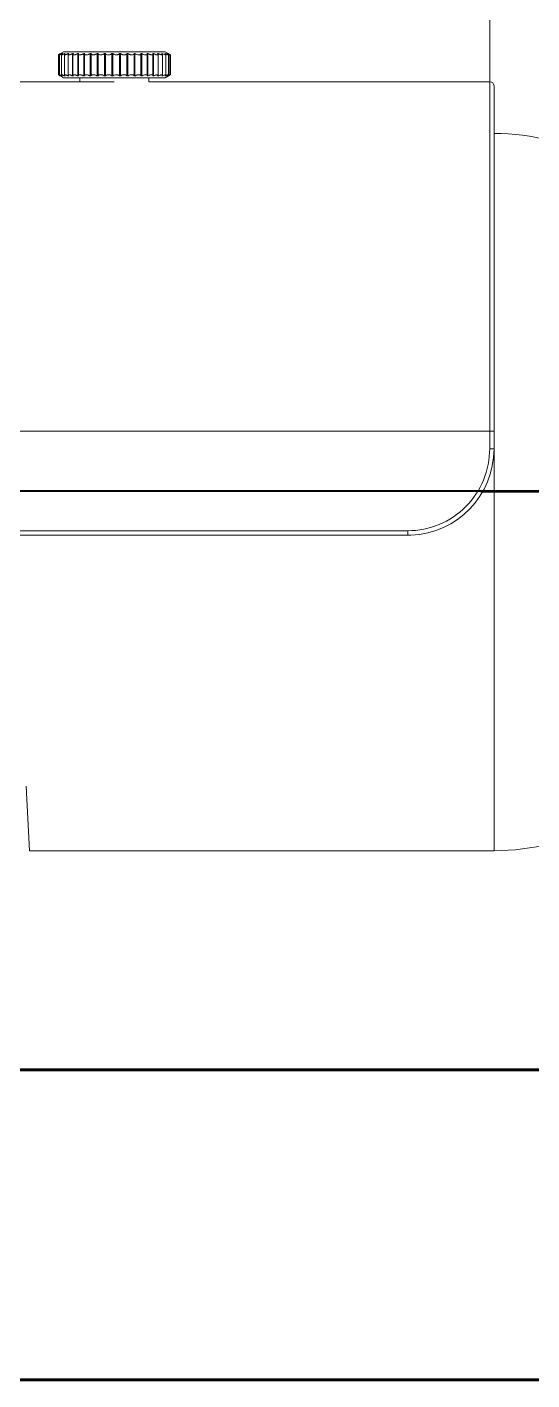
# Model space of a CAD drawing. Header units: metres. Extents: x 29 to 562, y -33 to 369.
# Drawn here: x 303.465 to 303.709, y 176.469 to 177.123 of the extents above; entities that cross this region are included whole.
import ezdxf

# ---------------------------------------------------------------- set-up
doc = ezdxf.new("R2010")
doc.units = ezdxf.units.M
doc.header["$LTSCALE"] = 2
for name, color, linetype, lineweight in [('001_Dark_1 10', 7, 'Continuous', 0), ('A-WALL', 7, 'Continuous', 60), ('S-STRS', 4, 'Continuous', 40), ('S-WALL', 7, 'Continuous', 60), ('Tuberia', 1, 'Continuous', 9)]:
    doc.layers.add(name, color=color, linetype=linetype, lineweight=lineweight)

# ---------------------------------------------------------------- blocks, each defined once
blk = doc.blocks.new('Camaras')
at = {"layer": '001_Dark_1 10'}
for p, q in [((0.04522853830252416, 0.01349873692842607), (0.04522853830252416, 0.01414099644242128)), ((0.04522858290312115, 0.01414102219260371), (0.04524152666255077, 0.01414807766738591)), ((0.04539556287897994, 0.01423742812661999), (0.04524119158128315, 0.01414830181627735)), ((0.04524506393141792, 0.01349814962017604), (0.04524506393141792, 0.01414158375067132)), ((0.04529431916563453, 0.01349639716366369), (0.04529431916563453, 0.01414333620712682)), ((0.045301269291258, 0.01417969252455009), (0.045301269291258, 0.01418117631081373)), ((0.04533270575365123, 0.01417598715894997), (0.04533270575365123, 0.01418117631081373)), ((0.0453397590882787, 0.01418117631081373), (0.04533270575365123, 0.01418117631081373)), ((0.04537534530794574, 0.01349350789931236), (0.04537534530794574, 0.01414622547153499)), ((0.04868037864133612, 0.01423742812661999), (0.04539556378733778, 0.01423742812661999)), ((0.04539733326851092, 0.01417060083454658), (0.04539733326851092, 0.01418117631081373)), ((0.0454089361876413, 0.01418117631081373), (0.04539733326851092, 0.01418117631081373)), ((0.04548656527674666, 0.01348952884282539), (0.04548656527674666, 0.01415020452796512)), ((0.04549389393480396, 0.01416160330560956), (0.04549389393480396, 0.01418117631081373)), ((0.04550982060072783, 0.01418117631081373), (0.04549389393480396, 0.01418117631081373)), ((0.04562050830901399, 0.01345855706003363), (0.04562050830901399, 0.01418117631081373)), ((0.0456404487273403, 0.01418117631081373), (0.04562050830901399, 0.01418117631081373)), ((0.0456404487273403, 0.01418117631081373), (0.04562581430184309, 0.01415521199513137)), ((0.04562581430184309, 0.0134845253453193), (0.04562581430184309, 0.01415520802547121)), ((0.04577471198626881, 0.01345855706003363), (0.04577471198626881, 0.01418117631081373)), ((0.04579827803939907, 0.01418117631081373), (0.04577471198626881, 0.01418117631081373)), ((0.04579827803939907, 0.01418117631081373), (0.04579038205935149, 0.01416115912948612)), ((0.04579038205935149, 0.01347858059105533), (0.04579038205935149, 0.01416115277973518)), ((0.04595350356754579, 0.01345855706003363), (0.04595350356754579, 0.01418117631081373)), ((0.0459802365690507, 0.01418117631081373), (0.04595350356754579, 0.01418117631081373)), ((0.0459802365690507, 0.01418117631081373), (0.0459770654250633, 0.01416793077393663)), ((0.04597706542500646, 0.01347179490821304), (0.04597706542500646, 0.01416793846263431)), ((0.04615340307793758, 0.01345855706003363), (0.04615340307793758, 0.01418117631081373)), ((0.04618278270044129, 0.01418117631081373), (0.04615340307793758, 0.01418117631081373)), ((0.04618278270044129, 0.01418117631081373), (0.04618223081990891, 0.01417543013511136)), ((0.04618223081951101, 0.01346428485899764), (0.04618223081951101, 0.01417544851184971)), ((0.04637051970092898, 0.01345855706003363), (0.04637051970092898, 0.01418117631081373)), ((0.04640197410344626, 0.01418117631081373), (0.04637051970092898, 0.01418117631081373)), ((0.04640197410344626, 0.01345855706003363), (0.04640197410344626, 0.01418117631081373)), ((0.04660062750843963, 0.01345855706003363), (0.04660062750843963, 0.01418117631081373)), ((0.04663354446677204, 0.01418117631081373), (0.04660062750843963, 0.01418117631081373)), ((0.04663354446677204, 0.01345855706003363), (0.04663354446677204, 0.01418117631081373)), ((0.04683924771370584, 0.01345855706003363), (0.04683924771370584, 0.01418117631081373)), ((0.04687298653675498, 0.01418117631081373), (0.04683924771370584, 0.01418117631081373)), ((0.04687298653675498, 0.01345855706003363), (0.04687298653675498, 0.01418117631081373)), ((0.04708173584583619, 0.01345855706003363), (0.04708173584583619, 0.01418117631081373)), ((0.04711563984574241, 0.01418117631081373), (0.04708173584583619, 0.01418117631081373)), ((0.04711563984574241, 0.01345855706003363), (0.04711563984574241, 0.01418117631081373)), ((0.0473233721492079, 0.01345855706003363), (0.0473233721492079, 0.01418117631081373)), ((0.04735678142321831, 0.01418117631081373), (0.0473233721492079, 0.01418117631081373)), ((0.04735678142321831, 0.01345855706003363), (0.04735678142321831, 0.01418117631081373)), ((0.04755945344805923, 0.01345855706003363), (0.04755945344805923, 0.01418117631081373)), ((0.04759171772263926, 0.01418117631081373), (0.04755945344805923, 0.01418117631081373)), ((0.04759171772263926, 0.01345855706003363), (0.04759171772263926, 0.01418117631081373)), ((0.04778543409247504, 0.01417942316945187), (0.04778538468838178, 0.01418117631081373)), ((0.0478158759760845, 0.01418117631081373), (0.04778538468838178, 0.01418117631081373)), ((0.04778543409264557, 0.01346029877996102), (0.04778543409264557, 0.01417943459088633)), ((0.0478158759760845, 0.01345855706003363), (0.0478158759760845, 0.01418117631081373)), ((0.04799836252868772, 0.01417159197487194), (0.04799676837558309, 0.01418117631081373)), ((0.04802489319826009, 0.01418117631081373), (0.04799676837558309, 0.01418117631081373)), ((0.04799836252902878, 0.01346812254010388), (0.04799836252902878, 0.01417161083074348)), ((0.04802489319826009, 0.01345855706003363), (0.04802489319826009, 0.01418117631081373)), ((0.04821470110658765, 0.01418117631081373), (0.04818949016669194, 0.01418117631081373)), ((0.04819476533651823, 0.0141644524896094), (0.04818949016669194, 0.01418117631081373)), ((0.04819476533651823, 0.0134752859487719), (0.04819476533651823, 0.01416444742207545)), ((0.04821470110658765, 0.01345855706003363), (0.04821470110658765, 0.01418117631081373)), ((0.04838160530607638, 0.01418117631081373), (0.04835979895119635, 0.01418117631081373)), ((0.04837081975779256, 0.01415807015891346), (0.04835979895119635, 0.01418117631081373)), ((0.04837081975779256, 0.01348166474710411), (0.04837081975779256, 0.01415806862374325)), ((0.04838160530607638, 0.01345855706003363), (0.04838160530607638, 0.01418117631081373)), ((0.04852235719636155, 0.01418117631081373), (0.04850437986237921, 0.01418117631081373)), ((0.04852235719636155, 0.01415550679840294), (0.04852235719636155, 0.01418117631081373)), ((0.04852309909392716, 0.01348715036104409), (0.04852309909392716, 0.01415258300974642)), ((0.04863421720199312, 0.01418117631081373), (0.0486204187972703, 0.01418117631081373)), ((0.04863421720199312, 0.01416716918984662), (0.04863421720199312, 0.01418117631081373)), ((0.04864863940071018, 0.01349165093537863), (0.04864863940071018, 0.01414808243546872)), ((0.04868037954963711, 0.01423742812661999), (0.04877781055262176, 0.01418117631081373)), ((0.04871500809508689, 0.01418117631081373), (0.04870565718988473, 0.01418117631081373)), ((0.04871500809508689, 0.01417369969433935), (0.04871500809508689, 0.01418117631081373)), ((0.04874499717902836, 0.01349509212846556), (0.04874499717902836, 0.01414464124238179)), ((0.0487631573729459, 0.01418117631081373), (0.04875843597199037, 0.01418117631081373)), ((0.0487631573729459, 0.01417801168670962), (0.0487631573729459, 0.01418117631081373)), ((0.04881029693416394, 0.01349741770488322), (0.04881029693416394, 0.01414231566596413)), ((0.04884326768080882, 0.01349858995328646), (0.04884326768080882, 0.0141411434175609)), ((0.03478950227292898, 0.01313639187097237), (0.03478950227497535, 0.001432317377947356)), ((0.03492868941998495, 0.01327557939131907), (0.03492872787660417, 0.001442225010094944)), ((0.04592447403786082, 0.01327557939131907), (0.03492868941998495, 0.01327557939131907)), ((0.04522853830252416, 0.01349871414291215), (0.04523026698564081, 0.01349780873542272)), ((0.04522854216708083, 0.0134987274128946), (0.04525343861894271, 0.01348516270817868)), ((0.04539556287897994, 0.01340230524422736), (0.04524119514348968, 0.01349142949786142)), ((0.045301269291258, 0.01345855706003363), (0.045301269291258, 0.01346004093201714)), ((0.045301269291258, 0.01345855706003363), (0.04530363575634055, 0.01345855706003363)), ((0.04533270575365123, 0.01345855706003363), (0.04533270575365123, 0.01346374553642704)), ((0.04533270575365123, 0.01345855706003363), (0.0453397590882787, 0.01345855706003363)), ((0.04539556378733778, 0.01340230524422736), (0.04868037864133612, 0.01340230524422736)), ((0.04539733326851092, 0.01345855706003363), (0.04539733326851092, 0.01346912827128222)), ((0.04539733326851092, 0.01345855706003363), (0.0454089361876413, 0.01345855706003363)), ((0.04549389393480396, 0.01345855706003363), (0.04549389393480396, 0.01347811324828285)), ((0.04549389393480396, 0.01345855706003363), (0.04550982060072783, 0.01345855706003363)), ((0.04562050830901399, 0.01345855706003363), (0.0456404487273403, 0.01345855706003363)), ((0.0456404487273403, 0.01345855706003363), (0.04562581430184309, 0.01348453115380721)), ((0.04577471198626881, 0.01345855706003363), (0.04579827803939907, 0.01345855706003363)), ((0.04579827803939907, 0.01345855706003363), (0.04579038205935149, 0.01347858052574225)), ((0.04592447403786082, 0.01340230524422736), (0.04592447403786082, 0.01327557939131907)), ((0.04595350356754579, 0.01345855706003363), (0.0459802365690507, 0.01345855706003363)), ((0.0459802365690507, 0.01345855706003363), (0.04597706542500646, 0.01347179659333619)), ((0.04615340307793758, 0.01345855706003363), (0.04618278270044129, 0.01345855706003363)), ((0.04618278270044129, 0.01345855706003363), (0.04618223081962469, 0.01346429507552216)), ((0.04637051970092898, 0.01345855706003363), (0.04640197410344626, 0.01345855706003363)), ((0.04660062750843963, 0.01345855706003363), (0.04663354446677204, 0.01345855706003363)), ((0.04683924771370584, 0.01345855706003363), (0.04687298653675498, 0.01345855706003363)), ((0.04703797121430853, 0.0132705408317122), (0.05121358562615796, 0.0132705408317122)), ((0.04708173584583619, 0.01345855706003363), (0.04711563984574241, 0.01345855706003363)), ((0.0473233721492079, 0.01345855706003363), (0.04735678142321831, 0.01345855706003363)), ((0.04755945344805923, 0.01345855706003363), (0.04759171772263926, 0.01345855706003363)), ((0.04778543409264557, 0.01346030213662175), (0.04778538468838178, 0.01345855706003363)), ((0.04778538468838178, 0.01345855706003363), (0.0478158759760845, 0.01345855706003363)), ((0.04799836252902878, 0.01346812532850095), (0.04799676837558309, 0.01345855706003363)), ((0.04799676837558309, 0.01345855706003363), (0.04802489319826009, 0.01345855706003363)), ((0.04815146839081308, 0.01340230524422736), (0.04815146839081308, 0.0132705408317122)), ((0.04819476533651823, 0.01347528687787758), (0.04818949016669194, 0.01345855706003363)), ((0.04818949016669194, 0.01345855706003363), (0.04821470110658765, 0.01345855706003363)), ((0.04837081975779256, 0.01348166812718432), (0.04835979895119635, 0.01345855706003363)), ((0.04835979895119635, 0.01345855706003363), (0.04838160530607638, 0.01345855706003363)), ((0.04850437986237921, 0.01345855706003363), (0.04852235719636155, 0.01345855706003363)), ((0.04852235719636155, 0.01345855706003363), (0.04852235719636155, 0.01348432824326551)), ((0.0486204187972703, 0.01345855706003363), (0.04863421720199312, 0.01345855706003363)), ((0.04863421720199312, 0.01345855706003363), (0.04863421720199312, 0.01347259654588129)), ((0.04868037954963711, 0.01340230524422736), (0.04877781055262176, 0.01345855706003363)), ((0.04870565718988473, 0.01345855706003363), (0.04871500809508689, 0.01345855706003363)), ((0.04871500809508689, 0.01345855706003363), (0.04871500809508689, 0.01346604406111851)), ((0.04875843597199037, 0.01345855706003363), (0.0487631573729459, 0.01345855706003363)), ((0.0487631573729459, 0.01345855706003363), (0.0487631573729459, 0.01346172415671276)), ((0.0752605580225918, 0.00200800640911325), (0.03492872787660417, 0.00200800640911325)), ((0.03478950227292898, -0.01152465537396097), (0.03478950227292898, 0.001432317377947356)), ((0.02651866514509038, 4.033912662748662e-05), (0.03521958471986864, 4.033912634326953e-05)), ((0.03757063700498975, -0.00120511769111431), (0.07239404629370938, -0.00120511769111431)), ((0.03757324521416194, -0.001205117691739588), (0.03757324521416194, -0.001351532344216366)), ((0.03747359758312996, -0.001349748265539574), (0.03757290311216366, -0.001351532323241145)), ((0.07239340424479224, -0.00135153234427321), (0.03757290311040151, -0.00135153234427321)), ((0.04987803135946933, -0.009442922817953558), (0.0497695084589509, -0.01152465537396097)), ((0.0497695084589509, -0.01152465537396097), (0.03478950227292898, -0.01152465537396097))]:
    blk.add_line(p, q, dxfattribs=at)
for centre, radius, start, end in [((0.03492868941998495, 0.01313639224426311), 0.0001391871470614479, 90, 179.9995904714128), ((0.03478950227292898, 0.004364177854569107), 0.007241155772050146, 90.00000000032567, 147.7527814684252), ((0.03757324521416194, 0.001432210596959749), 0.002783742941228958, 179.9978022028022, 267.9485861920442), ((0.03478950227292898, -0.004283499601882568), 0.007241155772050146, 212.2472185315747, 269.9999999996743)]:
    blk.add_arc(centre, radius, start, end, dxfattribs=at)
for points, knots in [([(0.04524506487450708, 0.01414158447775549), (0.04524506333336831, 0.01414128097351863), (0.04524581984026099, 0.01414090798581924), (0.0452467747280707, 0.01414103976159709), (0.04524804342889865, 0.01414122404233353), (0.04524961538169237, 0.01414163893591081), (0.04525240915404538, 0.01414248819267527), (0.04525666367857184, 0.01414404631665889), (0.04526262505771683, 0.01414646128560548), (0.0452726251862714, 0.01415081653183847), (0.04528054628150358, 0.01415453623027929), (0.0452861111658649, 0.0141572221259878)], [0, 0, 0, 0, 0.0204491573, 0.0404573101, 0.0686622931, 0.1052964716, 0.1503901094, 0.2651507214, 0.410521145, 0.583673292, 1, 1, 1, 1]), ([(0.04530363575634055, 0.01418117631081373), (0.04529590274546536, 0.01417653476866576), (0.0452848234693306, 0.01416980639223198), (0.04527093167570229, 0.01416106836902031), (0.04526233192785867, 0.01415548011041778), (0.04525528004290891, 0.01415068215712267), (0.04525003231645996, 0.01414681249130467), (0.04524683468372359, 0.01414415069669417), (0.04524542533516751, 0.01414252146756212), (0.04524506623261004, 0.01414185192786022), (0.04524506487450708, 0.01414158447775549)], [0, 0, 0, 0, 0.3811609622, 0.5477994809, 0.6935060075, 0.8146988043, 0.9078678615, 0.9698347447, 0.98869695, 1, 1, 1, 1]), ([(0.0452861111658649, 0.0141572221259878), (0.04528973240161349, 0.01415896991815657), (0.04530540409717787, 0.01416667881389344), (0.04532088111432131, 0.0141747801179406), (0.04533270575365123, 0.01418117631081373)], [0, 0, 0, 0, 0.2302339694, 1, 1, 1, 1]), ([(0.0453397590882787, 0.01418117631081373), (0.04533359177492002, 0.01417713221596273), (0.04532248887835522, 0.01416962522708332), (0.0453097933227582, 0.01416021826756264), (0.04530195767523537, 0.01415354360270271), (0.04529791301598607, 0.01414956565358239), (0.04529532543512005, 0.01414637225715865), (0.04529432248369858, 0.01414421498546403), (0.04529432376148179, 0.01414333852531513)], [0, 0, 0, 0, 0.370127638, 0.6726773853, 0.7920014034, 0.8869588109, 0.9560131572, 1, 1, 1, 1]), ([(0.04529432376148179, 0.01414333852531513), (0.0452943279319129, 0.01414047798314755), (0.04530206604493969, 0.01414108338488518), (0.04530745664823144, 0.01414230936458694), (0.04531560300830506, 0.0141445004622085), (0.04532704065485404, 0.01414850897495512), (0.04534269861403573, 0.01415478290053329), (0.04536004168778618, 0.01416251104907928), (0.04537850225017337, 0.01417139314489191), (0.04539100797541096, 0.01417782387304101), (0.04539733326851092, 0.01418117631081373)], [0, 0, 0, 0, 0.0769340025, 0.1189991876, 0.1700653019, 0.2963273598, 0.4492684141, 0.6218051752, 0.8074654368, 1, 1, 1, 1]), ([(0.0454089361876413, 0.01418117631081373), (0.04540424912852359, 0.01417771545877144), (0.04539585219913533, 0.01417123156082312), (0.04538521215391711, 0.0141617288560667), (0.04537825661805073, 0.01415392215639599), (0.04537534538371801, 0.01414846546052217), (0.04537534497279694, 0.01414622533380339)], [0, 0, 0, 0, 0.3549161318, 0.6470956595, 0.8635404595, 1, 1, 1, 1]), ([(0.04537534497279694, 0.01414622533380339), (0.04537534482915362, 0.01414544224505221), (0.04537575183678655, 0.01414376813883678), (0.04537795020132762, 0.01414200134595944), (0.04538121039990983, 0.0141411210723561), (0.04538554776718229, 0.01414089639970939), (0.04539098456723423, 0.01414132546412361), (0.04540029026941284, 0.01414288333685931), (0.04542101372010166, 0.01414844407915439), (0.04545356527597733, 0.01416107010939527), (0.04548009191989877, 0.01417386640488871), (0.04549389393480396, 0.01418117631081373)], [0, 0, 0, 0, 0.0182238221, 0.0374062439, 0.0624635472, 0.0958197945, 0.1380795229, 0.1891449303, 0.3152080614, 0.6365360053, 1, 1, 1, 1]), ([(0.04550982060072783, 0.01418117631081373), (0.04550368788926562, 0.01417587687532773), (0.0454955646698636, 0.01416823654827226), (0.04548820531039155, 0.01415731866822512), (0.04548656606232271, 0.01415234465824255), (0.04548656649518534, 0.01415020515381116)], [0, 0, 0, 0, 0.6162391998, 0.8373331284, 1, 1, 1, 1]), ([(0.04548656649518534, 0.01415020515381116), (0.04548656672062634, 0.01414909109453788), (0.04548699169646397, 0.01414680021267145), (0.04548939561658472, 0.01414397826292202), (0.04549319982095312, 0.01414214298048933), (0.04550074284111361, 0.01414063038660629), (0.04551336208453449, 0.01414129701387878), (0.0455312352756323, 0.01414476016626054), (0.04555212683715126, 0.01415091265036494), (0.04557470686967235, 0.01415929695573936), (0.04559779034815392, 0.01416944160908429), (0.04561300913815103, 0.01417712866762599), (0.04562050830901399, 0.01418117631081373)], [0, 0, 0, 0, 0.022891974, 0.0458671407, 0.0733723456, 0.1081360768, 0.2030552697, 0.3302000583, 0.4821687309, 0.6498440068, 0.824891999, 1, 1, 1, 1]), ([(0.0456258142278898, 0.0141552081516636), (0.04562581403547483, 0.01415374825106142), (0.04562629465311829, 0.0141507927345117), (0.04562890361228256, 0.01414690638998195), (0.04563320453036113, 0.01414401593180514), (0.04564174533908272, 0.01414117279026073), (0.04565622887304244, 0.0141405788428699), (0.04567039513284499, 0.01414240574277414), (0.04568120868378855, 0.01414455400524162), (0.04568929473219896, 0.01414639433514253), (0.04569970030041759, 0.0141491913123275), (0.04571237205584566, 0.0141532075759585), (0.04572953955528192, 0.01415942239688661), (0.04575055940995298, 0.01416840347431503), (0.04576683251229952, 0.01417675278261754), (0.04577471198626881, 0.01418117631081373)], [0, 0, 0, 0, 0.0268236881, 0.0534072954, 0.0836104339, 0.1203035707, 0.217575889, 0.3462302084, 0.3825063734, 0.4201032846, 0.498585565, 0.5803963117, 0.6642739002, 0.833971302, 1, 1, 1, 1]), ([(0.04579038226512466, 0.01416115300727938), (0.04579038251131351, 0.0141593408330607), (0.04579091914831679, 0.01415568908160481), (0.0457949536076967, 0.01414868702553918), (0.0458062189343309, 0.01414260450101779), (0.04582435091066372, 0.01414038045717803), (0.04584749758618045, 0.01414192005015025), (0.04587389039289747, 0.01414733977966875), (0.04590149289379042, 0.01415603889350336), (0.04592836823712787, 0.0141673150255599), (0.04594542556390024, 0.0141763540064801), (0.04595350356754579, 0.01418117631081373)], [0, 0, 0, 0, 0.0301634957, 0.0600680884, 0.1313035173, 0.2316719893, 0.3624565042, 0.5154912943, 0.679244562, 0.8434060976, 1, 1, 1, 1]), ([(0.04597706663457757, 0.01416793902021141), (0.0459770655900229, 0.01416577595310287), (0.04597767448638024, 0.01416141526519255), (0.04598203024056602, 0.01415296541435396), (0.04599110284550534, 0.01414689783112522), (0.04600236035224725, 0.01414326394288423), (0.04601779586187149, 0.01414066281242299), (0.04604045537371348, 0.0141409532651835), (0.04606959806255873, 0.01414569501710616), (0.04609951551140057, 0.01415439884604552), (0.04612782374744029, 0.0141661723173172), (0.04614534293972383, 0.01417593018405228), (0.04615340307793758, 0.01418117631081373)], [0, 0, 0, 0, 0.0329656609, 0.0658412463, 0.1421724692, 0.1904606578, 0.24642461, 0.3797075331, 0.5336174309, 0.6952984606, 0.8534338558, 1, 1, 1, 1]), ([(0.04618223285808654, 0.01417544912763447), (0.04618223377269715, 0.01417294741114006), (0.04618291761096316, 0.01416788737995489), (0.04618765302933525, 0.01415798215427344), (0.04620089340937739, 0.0141477958307803), (0.04622341245891448, 0.01414157498166446), (0.04625186785182223, 0.01414027059033174), (0.04628371224868033, 0.01414419175793569), (0.04631575006419553, 0.01415275067020616), (0.04634511541945585, 0.01416497095735281), (0.04636272917895212, 0.01417548047751893), (0.04637051970092898, 0.01418117631081373)], [0, 0, 0, 0, 0.0353205055, 0.07090754, 0.1524862528, 0.2605984216, 0.3969923604, 0.552197274, 0.7118890676, 0.8637474405, 1, 1, 1, 1]), ([(0.04640197410344626, 0.01418117631081373), (0.04640218292604459, 0.01417841801705322), (0.04640339268519256, 0.01417282478908533), (0.0464093590039738, 0.01416191308621251), (0.04642424032488179, 0.01415045643742019), (0.04644908089721866, 0.0141425964742723), (0.04648002028108067, 0.01414002153362048), (0.04651396970439237, 0.01414316483644029), (0.04654723417343121, 0.0141515181313423), (0.0465765987407849, 0.01416400522666095), (0.04659353178794845, 0.01417512450493064), (0.04660062750843963, 0.01418117631081373)], [0, 0, 0, 0, 0.0369302726, 0.0752306113, 0.1639064761, 0.2786075028, 0.4194598699, 0.5756727141, 0.7318429898, 0.8754927377, 1, 1, 1, 1]), ([(0.04663354446677204, 0.01418117631081373), (0.04663553960193667, 0.01417527505608973), (0.0466438149275632, 0.01416332754823202), (0.0466641729618118, 0.01415076672694227), (0.04669174628554629, 0.01414270526797168), (0.04672444738571357, 0.0141400209271012), (0.04675884461698843, 0.01414303365297087), (0.04679119289460232, 0.01415131512047196), (0.04681847411433182, 0.01416376885802606), (0.0468334189373536, 0.01417506912869726), (0.04683924771370584, 0.01418117631081373)], [0, 0, 0, 0, 0.081557391, 0.1823109647, 0.3079072732, 0.4544653433, 0.609468611, 0.7579763799, 0.8894706007, 1, 1, 1, 1]), ([(0.04687298653675498, 0.01418117631081373), (0.04687854969375849, 0.01417180892204328), (0.04689304243527204, 0.01415989048624056), (0.04691638819952004, 0.01414961240263324), (0.04694731404379127, 0.01414149416436317), (0.04698906762018851, 0.01413948252465502), (0.047022526313242, 0.01414584919783124), (0.04703797121430853, 0.0141514549160604)], [0, 0, 0, 0, 0.1842294533, 0.3003719611, 0.4320114228, 0.722158735, 1, 1, 1, 1]), ([(0.04703797121430853, 0.0141514549160604), (0.04704722399299044, 0.01415481320688627), (0.04706347854886417, 0.01416253283261426), (0.04707708178295889, 0.01417469210574041), (0.04708173584583619, 0.01418117631081373)], [0, 0, 0, 0, 0.5522251736, 1, 1, 1, 1]), ([(0.04711563984574241, 0.01418117631081373), (0.04712076991881986, 0.01417505541988362), (0.04713459425511246, 0.0141636461822543), (0.04716067181925609, 0.01415119997247416), (0.04719236012653028, 0.01414296883919519), (0.04722670315345567, 0.01413999498308272), (0.04726018435496826, 0.01414285670605864), (0.04729467391388198, 0.01415233719350795), (0.04731719284933433, 0.0141679479171728), (0.0473233721492079, 0.01418117631081373)], [0, 0, 0, 0, 0.1042581606, 0.2300382463, 0.3748283515, 0.5292086712, 0.6784430321, 0.8093990751, 1, 1, 1, 1]), ([(0.04735678142321831, 0.01418117631081373), (0.04736327044480504, 0.01417508934392231), (0.04737926518157565, 0.01416387872816927), (0.04740766270089125, 0.01415140639861079), (0.0474405584330384, 0.0141430903813955), (0.04747481363807537, 0.01414002381036994), (0.04750670342832564, 0.0141426477389075), (0.04753293375830481, 0.01415065355840284), (0.04755169950772142, 0.01416336968773635), (0.04755826139472674, 0.01417542876404809), (0.04755945344805923, 0.01418117631081373)], [0, 0, 0, 0, 0.1175148703, 0.2552460517, 0.4077930805, 0.5636643321, 0.707553026, 0.827840686, 0.9224696426, 1, 1, 1, 1]), ([(0.04759171772263926, 0.01418117631081373), (0.04759927136439046, 0.01417524364413225), (0.04761679318562528, 0.01416433811024831), (0.04764654713977734, 0.01415191675428673), (0.04767957377930543, 0.01414348258427367), (0.04771272841384189, 0.01414007573927734), (0.04774248911144241, 0.01414224012737009), (0.04776604441468635, 0.01414957664579219), (0.04777977322481775, 0.01416076171582858), (0.04778470549086933, 0.01417137644662603), (0.04778543310141004, 0.01417677295157205), (0.04778543382400358, 0.01417943467291138)], [0, 0, 0, 0, 0.1310211233, 0.279655689, 0.4383399077, 0.594330632, 0.7324127921, 0.8427267261, 0.9268868282, 0.9636912561, 1, 1, 1, 1]), ([(0.0478158759760845, 0.01418117631081373), (0.0478238387465808, 0.01417570596171913), (0.04784146397582845, 0.01416557314379929), (0.04787036288462332, 0.01415356433133752), (0.04790137656516436, 0.01414492084708741), (0.04793188656429948, 0.014140552056773), (0.04795901350519216, 0.01414106390583925), (0.04798044908937982, 0.01414621777533398), (0.04799318147144049, 0.01415539176721836), (0.04799771782415974, 0.01416456930442678), (0.04799836132451674, 0.01416927829714609), (0.04799836090165854, 0.01417161129282363)], [0, 0, 0, 0, 0.1415395631, 0.2966998308, 0.4574344539, 0.6120052501, 0.7467504596, 0.8526609795, 0.9315748496, 0.9658193633, 1, 1, 1, 1]), ([(0.04802489319826009, 0.01418117631081373), (0.04803299463821986, 0.01417614338154749), (0.04805033532682046, 0.01416674561116338), (0.04807798216768333, 0.01415521007410803), (0.0481067701512643, 0.01414649845034432), (0.04813454768503789, 0.01414138213075944), (0.04815901434915304, 0.01414047088476877), (0.04817825530739128, 0.01414361462823877), (0.04819000980938881, 0.01415073223236618), (0.04819419411029457, 0.01415845801753335), (0.04819476534464684, 0.0141624604947026), (0.0481947654201349, 0.01416444735141908)], [0, 0, 0, 0, 0.1517118436, 0.3130224363, 0.4757804162, 0.6292478129, 0.7611979952, 0.8632322976, 0.9369795761, 0.9683952793, 1, 1, 1, 1]), ([(0.04821470110658765, 0.01418117631081373), (0.04822270716834964, 0.01417655499156467), (0.04823941726385783, 0.014167861124605), (0.04826545975214458, 0.01415685097222763), (0.04829184559474697, 0.01414818965778863), (0.04831687602234069, 0.0141425373219306), (0.04833861777524362, 0.01414039976012305), (0.04835403494928414, 0.0141417132713002), (0.04836305553465081, 0.01414527719870762), (0.04836758812751896, 0.01414871399484241), (0.04837031113629564, 0.01415313353024317), (0.04837081996595316, 0.01415643383219845), (0.0483708198040631, 0.0141580687027556)], [0, 0, 0, 0, 0.161373601, 0.3283910774, 0.4930577376, 0.6456296879, 0.7752283106, 0.873888139, 0.9116089728, 0.9431911843, 0.9714602189, 1, 1, 1, 1]), ([(0.04838160530607638, 0.01418117631081373), (0.04838931711918804, 0.01417694238179479), (0.04840510039713308, 0.01416892487597465), (0.04842923679785827, 0.0141584808347659), (0.04845310798390301, 0.01414998074821483), (0.04847537112112832, 0.01414395412862746), (0.04849451064382038, 0.0141408773253886), (0.04850805439218675, 0.01414081170602799), (0.04851609294559012, 0.01414297457128555), (0.0485201457115636, 0.01414532944082225), (0.04852264852269172, 0.01414868085058174), (0.04852309779590769, 0.0141512981391827), (0.04852309825605516, 0.01415258347978465)], [0, 0, 0, 0, 0.1706840474, 0.3432008553, 0.5098844726, 0.6619715655, 0.78982502, 0.8857910909, 0.9214384376, 0.9502574171, 0.9750629135, 1, 1, 1, 1]), ([(0.04852309825605516, 0.01415258347978465), (0.04852309898654994, 0.01415462398924205), (0.04852189685487929, 0.0141592413712317), (0.04851609506084742, 0.01416934210320164), (0.04850942315607654, 0.0141763731722051), (0.04850437986237921, 0.01418117631081373)], [0, 0, 0, 0, 0.1757989633, 0.3999731123, 1, 1, 1, 1]), ([(0.04852235719636155, 0.01418117631081373), (0.04852960982782406, 0.01417730822512908), (0.0485442216319143, 0.01416994155798079), (0.04856621212888967, 0.01416009888808389), (0.04858749740515123, 0.01415184998970176), (0.04860703030277591, 0.01414561465119846), (0.04862365751813513, 0.01414181790985936), (0.04863535691123388, 0.01414063363714035), (0.04864239310438734, 0.01414152347203412), (0.04864592963645009, 0.01414286956557476), (0.04864822673368963, 0.01414516332536664), (0.0486486398349939, 0.01414713687253766), (0.04864863942913189, 0.01414808249822386)], [0, 0, 0, 0, 0.1794512148, 0.3571115453, 0.5257762567, 0.6776460071, 0.8041754782, 0.8980995445, 0.9320928355, 0.9582829557, 0.9793551345, 1, 1, 1, 1]), ([(0.04864863942913189, 0.01414808249822386), (0.04864863848189316, 0.01415028910813021), (0.04864643909132838, 0.01415555111631761), (0.04863738900377257, 0.01416713373512835), (0.04862771852532433, 0.01417537753596321), (0.0486204187972703, 0.01418117631081373)], [0, 0, 0, 0, 0.1495721244, 0.3680765299, 1, 1, 1, 1]), ([(0.04863421720199312, 0.01418117631081373), (0.04864087842463505, 0.01417765568882601), (0.04865412679151859, 0.01417091687702055), (0.04867379348939949, 0.01416170716643705), (0.04869246667738025, 0.01415378312586313), (0.04870934016730644, 0.01414750161418965), (0.04872197101161646, 0.01414363885774605), (0.04873054837531754, 0.01414175822546326), (0.0487355486307024, 0.0141410394310526), (0.04873953496331751, 0.01414093348464007), (0.04874249966468369, 0.01414138364978612), (0.04874458875247001, 0.01414262502552788), (0.04874499349335792, 0.01414401584136726), (0.04874499419946687, 0.01414464272758664)], [0, 0, 0, 0, 0.1874323637, 0.3696900397, 0.5401423369, 0.6919034204, 0.817467874, 0.8682943883, 0.9102153059, 0.9429917656, 0.9671031743, 0.984404945, 1, 1, 1, 1]), ([(0.04874499419946687, 0.01414464272758664), (0.04874499525675446, 0.01414558135675748), (0.04874423082696921, 0.01414781113797403), (0.04874077572264923, 0.01415292276058722), (0.04873311776321998, 0.01416041736209195), (0.04872080918607935, 0.01417042314429295), (0.04871107084841242, 0.01417742510429321), (0.04870565718988473, 0.01418117631081373)], [0, 0, 0, 0, 0.0517131137, 0.1250654719, 0.3399612679, 0.6371330725, 1, 1, 1, 1]), ([(0.04871500809508689, 0.01418117631081373), (0.04872669263431817, 0.01417493556235172), (0.04874382211687589, 0.01416617641447715), (0.04876602668537089, 0.0141557850090237), (0.04878035215227783, 0.0141495618819647), (0.0487923344226715, 0.01414489655454076), (0.04880059295498995, 0.01414221384621328), (0.04880565592986841, 0.0141411211315301), (0.04880803363874975, 0.01414094950567346), (0.04880978341196851, 0.01414112270927603), (0.04881029718080754, 0.01414197318487709), (0.04881029633543221, 0.01414231617476958)], [0, 0, 0, 0, 0.3801406156, 0.5518993866, 0.7034368892, 0.8283553634, 0.9205419006, 0.9529125704, 0.9758326573, 0.9901571964, 1, 1, 1, 1]), ([(0.04881029633543221, 0.01414231617476958), (0.04881029436808149, 0.01414311435306104), (0.04880896549821045, 0.01414512040710747), (0.04880607621646504, 0.014148115330471), (0.04880139602238387, 0.01415208265169099), (0.04879521723506741, 0.01415678864813685), (0.04878761968103618, 0.01416218144404979), (0.04877529050310159, 0.01417050939849673), (0.0487653784007307, 0.01417683573660611), (0.04875843597199037, 0.01418117631081373)], [0, 0, 0, 0, 0.0366844363, 0.1019200625, 0.1958637515, 0.3160947394, 0.4597106716, 0.6236942751, 1, 1, 1, 1]), ([(0.0487631573729459, 0.01418117631081373), (0.04876799185262826, 0.01417851429144434), (0.04878552129588343, 0.01416895626087467), (0.04880318351916912, 0.01415963683078303), (0.04881609149038013, 0.01415314788570754)], [0, 0, 0, 0, 0.2764141915, 1, 1, 1, 1]), ([(0.04881978021876421, 0.01415653949996454), (0.04881673661452623, 0.01415835939232579), (0.04880276143973106, 0.01416664375622645), (0.04878871424546105, 0.01417480570930252), (0.04877772786460355, 0.01418117631081373)], [0, 0, 0, 0, 0.218281316, 1, 1, 1, 1]), ([(0.04881609149038013, 0.01415314788570754), (0.04881986218202883, 0.01415125232747982), (0.04882645180322243, 0.01414797640310894), (0.04883423925537045, 0.01414435653126134), (0.04883881053700634, 0.0141423254942481), (0.04884124323615424, 0.0141414739242407), (0.0488422944146123, 0.01414101344633423), (0.04884326331381317, 0.01414098655274643), (0.04884326426895313, 0.01414114538576428)], [0, 0, 0, 0, 0.4241212969, 0.7420097647, 0.8556109643, 0.9366901877, 0.9840378456, 1, 1, 1, 1]), ([(0.04883453012377004, 0.01414752075280035), (0.04883376717202736, 0.01414800458698551), (0.04883027161861264, 0.01415019945611107), (0.04882674664918341, 0.01415234710790969), (0.04882398645548847, 0.0141540131639033)], [0, 0, 0, 0, 0.2188829837, 1, 1, 1, 1]), ([(0.04884326426895313, 0.01414114538576428), (0.04884326610863354, 0.01414145129714939), (0.04884229138104956, 0.01414216720385753), (0.04884078613099518, 0.01414344731429651), (0.04883794290930155, 0.01414531545154318), (0.04883578816031786, 0.01414672295530295), (0.04883453012377004, 0.01414752075280035)], [0, 0, 0, 0, 0.0845101949, 0.2813783565, 0.5884736197, 1, 1, 1, 1]), ([(0.04524506472932899, 0.01349813464705107), (0.04524506335252454, 0.01349843897625647), (0.04524581780032122, 0.01349881403760378), (0.04524677386245912, 0.01349869115412616), (0.04524804160610074, 0.01349851286269654), (0.04524961240889525, 0.01349810377504923), (0.04525240379405204, 0.01349725755207487), (0.04525665267294698, 0.01349569395856065), (0.04526260576943741, 0.01349327392975397), (0.04527259610802048, 0.01348892867454765), (0.04528051017814505, 0.01348522105180905), (0.04528606734777441, 0.01348253868914639)], [0, 0, 0, 0, 0.0205269888, 0.0405459876, 0.0687363441, 0.1053442928, 0.1504178517, 0.2652205923, 0.4106595272, 0.5837926992, 1, 1, 1, 1]), ([(0.04530363575634055, 0.01345855706003363), (0.04529590260460736, 0.01346319868670776), (0.04528482185236271, 0.01346992491735932), (0.04527093037120267, 0.01347866403503417), (0.045262331655465, 0.0134842555922603), (0.04525528128380074, 0.01348905825656743), (0.04525003645221659, 0.01349292987592321), (0.0452468371975101, 0.01349558336565337), (0.04524542529355813, 0.01349720256743581), (0.04524506593281785, 0.01349786862746782), (0.04524506472932899, 0.01349813464705107)], [0, 0, 0, 0, 0.3812332264, 0.5478995485, 0.6936373201, 0.8148846634, 0.9080865729, 0.9699688756, 0.9887555079, 1, 1, 1, 1]), ([(0.04528606734777441, 0.01348253868914639), (0.04528969104302405, 0.01348078958565679), (0.04530537542484581, 0.01347306758313493), (0.0453208684693891, 0.01346496009276166), (0.04533270575365123, 0.01345855706003363)], [0, 0, 0, 0, 0.2301672662, 1, 1, 1, 1]), ([(0.0453397590882787, 0.01345855706003363), (0.04533359170272888, 0.01346260120217835), (0.04532248733175948, 0.01347010630857426), (0.04530979133346591, 0.01347951464933317), (0.04530195775021184, 0.01348619402565987), (0.04529791419474805, 0.01349017598343494), (0.04529532981393913, 0.01349336704080883), (0.04529432210330242, 0.01349551894506362), (0.04529432336397576, 0.01349639211744602)], [0, 0, 0, 0, 0.3701612082, 0.6727438433, 0.7921048402, 0.8871191193, 0.9561747014, 1, 1, 1, 1]), ([(0.04529432336397576, 0.01349639211744602), (0.04529432749609441, 0.01349925416937481), (0.04530206563237016, 0.01349865260263527), (0.04530746074556191, 0.01349743502342449), (0.04531560494586984, 0.01349523180888923), (0.04532703895512213, 0.01349121640780027), (0.04534270181466127, 0.01348496008350253), (0.04536003981911563, 0.01347722493889592), (0.04537849936724569, 0.01346833957748572), (0.04539100735217971, 0.01346190982812345), (0.04539733326851092, 0.01345855706003363)], [0, 0, 0, 0, 0.0769720109, 0.1190282371, 0.1701059749, 0.2963872452, 0.4492691003, 0.6217763747, 0.8074529595, 1, 1, 1, 1]), ([(0.04537534513053743, 0.013493516212435), (0.04537534477265126, 0.01349429683543235), (0.04537575097361923, 0.01349596719174428), (0.04537795363711439, 0.01349772117615089), (0.04538121127541217, 0.01349859526246178), (0.04538554826581276, 0.0134988309138464), (0.04539098694306176, 0.01349841486981518), (0.04540029493534803, 0.01349686126232541), (0.0454210080505959, 0.0134912694453817), (0.04545357020731444, 0.01347867857580809), (0.04548009037029033, 0.01346586778666392), (0.04549389393480396, 0.01345855706003363)], [0, 0, 0, 0, 0.0181684435, 0.0372970946, 0.0623504238, 0.0957245911, 0.1379925542, 0.1890591094, 0.3151616805, 0.6364551271, 1, 1, 1, 1]), ([(0.0454089361876413, 0.01345855706003363), (0.04540424921174235, 0.01346201785068502), (0.04539585158153159, 0.01346850071851691), (0.0453852095779439, 0.01347800319209114), (0.04537825705102705, 0.01348581626641021), (0.0453753461582096, 0.01349127495237212), (0.04537534513053743, 0.013493516212435)], [0, 0, 0, 0, 0.3548606236, 0.647005262, 0.8634903384, 1, 1, 1, 1]), ([(0.04550982060072783, 0.01345855706003363), (0.04550368799993976, 0.01346385639990899), (0.0454955623878277, 0.01347149504059075), (0.04548820369757323, 0.01348241715615472), (0.04548656641532034, 0.01348739431406898), (0.0454865668565958, 0.01348953570649769)], [0, 0, 0, 0, 0.6161137899, 0.8372197756, 1, 1, 1, 1]), ([(0.0454865668565958, 0.01348953570649769), (0.04548656708624321, 0.01349065022841955), (0.04548699006898005, 0.01349294031555814), (0.0454893951360873, 0.01349575880752241), (0.04549320246621846, 0.01349757947880903), (0.04550074390959935, 0.01349908326395166), (0.04551336533228323, 0.01349845661903259), (0.04553123731653841, 0.01349496580965592), (0.04555212653031049, 0.01348882125640216), (0.04557470826580357, 0.01348044466053011), (0.04559778636524925, 0.01347028955447627), (0.04561300821137593, 0.01346260520344345), (0.04562050830901399, 0.01345855706003363)], [0, 0, 0, 0, 0.0229028873, 0.0458434636, 0.0733124793, 0.1080749006, 0.2030196698, 0.3301795006, 0.4821482945, 0.649789394, 0.8248595998, 1, 1, 1, 1]), ([(0.04562581395822463, 0.0134845278738851), (0.04562581389092202, 0.01348598919005894), (0.04562629463782741, 0.01348894647097154), (0.04562890132831399, 0.01349283558019465), (0.04563320435124751, 0.01349572158844126), (0.04564175078473909, 0.01349854072023504), (0.04565622823048443, 0.01349915649311129), (0.04567667019819055, 0.01349652589325956), (0.04570030572449468, 0.01349064255308008), (0.04572544666831391, 0.01348207137826307), (0.04575055516784232, 0.01347132727531175), (0.04576683150889949, 0.01346298115154809), (0.04577471198626881, 0.01345855706003363)], [0, 0, 0, 0, 0.0268522673, 0.0534501257, 0.083631966, 0.1203029991, 0.2176064862, 0.3462749902, 0.4985934573, 0.664215834, 0.8339342621, 1, 1, 1, 1]), ([(0.04579038190615847, 0.01347857941502184), (0.04579038203786467, 0.01348039244854249), (0.04579091949568692, 0.01348404702670791), (0.04579494711560983, 0.01349104701117199), (0.045803218285414, 0.01349554189684454), (0.04581323173653118, 0.01349789354796371), (0.04582713198499277, 0.01349921530911047), (0.04584750108722346, 0.01349781129161443), (0.04587388830100281, 0.01349238450026746), (0.04590149618536543, 0.01348370652223707), (0.04592836425814539, 0.01347241560293355), (0.0459454244392532, 0.01346338003574488), (0.04595350356754579, 0.01345855706003363)], [0, 0, 0, 0, 0.030169528, 0.0600882187, 0.1312876473, 0.1775930898, 0.2318815945, 0.3626430612, 0.5156453526, 0.6793108778, 0.8434272141, 1, 1, 1, 1]), ([(0.04597706691686199, 0.01347179242273455), (0.04597706578573479, 0.01347395564258136), (0.04597767443056, 0.01347831726840809), (0.04598202872307411, 0.01348676964610718), (0.04599109719242733, 0.01349284740430789), (0.04600236003176406, 0.01349646837431351), (0.04601779791892113, 0.01349904474770369), (0.04604045794559397, 0.01349880416054816), (0.04606959689618861, 0.01349402268996869), (0.04609951832247816, 0.01348534758110986), (0.04612782033177609, 0.01347355854696275), (0.04614534176130292, 0.01346380395378333), (0.04615340307793758, 0.01345855706003363)], [0, 0, 0, 0, 0.0329673167, 0.0658533879, 0.1422037834, 0.1904729517, 0.2464277513, 0.379732074, 0.5336438691, 0.6952891065, 0.8534154155, 1, 1, 1, 1]), ([(0.04618223308074221, 0.0134642836259502), (0.04618223413888245, 0.01346678502753207), (0.04618291849925527, 0.01347184480104602), (0.04618765344474696, 0.01348175075955282), (0.04620088620708884, 0.01349195002185866), (0.04622341669619345, 0.01349814433942242), (0.04625186845208873, 0.01349946624063136), (0.04628371381755869, 0.01349553809038184), (0.04631575187926273, 0.01348699033312073), (0.04634511319147805, 0.01347476173745576), (0.04636272804418695, 0.01346425372295812), (0.04637051970092898, 0.01345855706003363)], [0, 0, 0, 0, 0.0353157385, 0.0709034754, 0.1525036671, 0.2605948272, 0.3970086219, 0.552215334, 0.7118845586, 0.8637288396, 1, 1, 1, 1]), ([(0.04640197410344626, 0.01345855706003363), (0.04640218290751363, 0.01346131510902637), (0.04640339329426979, 0.01346690789719673), (0.04640936092050651, 0.0134778185972948), (0.04642423526655648, 0.01348928382284953), (0.04644908161867534, 0.0134971392101022), (0.04648002138378615, 0.01349969799318274), (0.04651397253462619, 0.01349657578501251), (0.046547235184903, 0.01348821791484056), (0.04657659748556853, 0.0134757290273626), (0.04659353073867578, 0.01346460976080266), (0.04660062750843963, 0.01345855706003363)], [0, 0, 0, 0, 0.036926825, 0.0752244467, 0.1639096265, 0.2786058578, 0.4194684547, 0.5756866074, 0.7318422965, 0.8754749005, 1, 1, 1, 1]), ([(0.04663354446677204, 0.01345855706003363), (0.04663553950956612, 0.01346445804139762), (0.04664381818400898, 0.01347640244770787), (0.04666416812636953, 0.01348897406219862), (0.04669174671164456, 0.01349703060984098), (0.0467244484599405, 0.01349969858128475), (0.04675884737804381, 0.01349670667721625), (0.04679119406301879, 0.0134884210215489), (0.04681847293221608, 0.0134759653829235), (0.04683341805002783, 0.01346466517188105), (0.04683924771370584, 0.01345855706003363)], [0, 0, 0, 0, 0.0815532781, 0.1823109621, 0.3079041228, 0.4544727601, 0.6094813482, 0.7579748444, 0.889454229, 1, 1, 1, 1]), ([(0.04687298653675498, 0.01345855706003363), (0.04687855157499143, 0.01346792761651727), (0.04689305345812045, 0.0134798451212248), (0.04691640055148127, 0.01349012860006837), (0.0469473236028648, 0.01349824000155309), (0.04698907005797537, 0.0135002499140171), (0.04702252526470829, 0.01349388455352596), (0.04703797121430853, 0.01348827845478695)], [0, 0, 0, 0, 0.1842919659, 0.3004750899, 0.4320759784, 0.7221395532, 1, 1, 1, 1]), ([(0.04703797121430853, 0.01348827845478695), (0.04704722349458734, 0.01348492034483684), (0.04706347828749813, 0.01347720117675522), (0.04707708146230516, 0.01346504171178253), (0.04708173584583619, 0.01345855706003363)], [0, 0, 0, 0, 0.5521948195, 1, 1, 1, 1]), ([(0.04711563984574241, 0.01345855706003363), (0.04712076989630987, 0.0134646779240768), (0.04713459676838738, 0.01347608296086378), (0.04716066925055884, 0.01348853957100005), (0.04719235252986209, 0.01349677536987315), (0.04722673344184614, 0.01349969383900884), (0.04725528946465829, 0.01349737631775838), (0.04727627232847453, 0.01349236520636055), (0.04729930206053723, 0.01348421283310586), (0.04731719265549827, 0.01347178586863151), (0.0473233721492079, 0.01345855706003363)], [0, 0, 0, 0, 0.1042359949, 0.2299870454, 0.3747469409, 0.529106155, 0.6783146817, 0.7467342692, 0.8094327833, 1, 1, 1, 1]), ([(0.04735678142321831, 0.01345855706003363), (0.04736327049164402, 0.01346464407086501), (0.04737926786924618, 0.01347584968434035), (0.04740765868797325, 0.01348833490899892), (0.04744055809283054, 0.01349664641637105), (0.04747481443916968, 0.01349969543181828), (0.04750670577226401, 0.01349709186010273), (0.04753293539482684, 0.0134890825877676), (0.04755169846947638, 0.01347636469225222), (0.04755826119827589, 0.01346430555398115), (0.04755945344805923, 0.01345855706003363)], [0, 0, 0, 0, 0.1175150938, 0.2552400784, 0.4077872792, 0.5636682965, 0.7075607695, 0.8278353922, 0.9224572778, 1, 1, 1, 1]), ([(0.04759171772263926, 0.01345855706003363), (0.0475992714823974, 0.01346448981936987), (0.04761679589552159, 0.01347539072529003), (0.047646542702239, 0.01348782165754869), (0.04767957650238941, 0.01349626402682702), (0.04771271600162663, 0.01349961758731411), (0.04773874844534021, 0.01349782660744836), (0.04775643001448771, 0.01349307080849371), (0.04776951654156392, 0.01348736184863242), (0.04777977581397863, 0.01347896851777364), (0.04778470357734932, 0.0134683587330926), (0.04778543292769655, 0.01346296051886497), (0.04778543377909727, 0.01346029865376863)], [0, 0, 0, 0, 0.1309793646, 0.2795562259, 0.4381906278, 0.5941366608, 0.7321779953, 0.7911587417, 0.8427767749, 0.926896587, 0.9637014341, 1, 1, 1, 1]), ([(0.0478158759760845, 0.01345855706003363), (0.04782383901215326, 0.01346402759153875), (0.04784146648097476, 0.01347415706268862), (0.04787036091079244, 0.01348616869884722), (0.04790137646489256, 0.01349483916325767), (0.04793187985274017, 0.01349912326000435), (0.04795567584267246, 0.01349880853680929), (0.04797186139160203, 0.01349549728931265), (0.04798372034201748, 0.0134911801557962), (0.04799318782187356, 0.0134843407881533), (0.04799771691847354, 0.01347516683304661), (0.04799836081269859, 0.01347045519659673), (0.04799836041888739, 0.01346812128511488)], [0, 0, 0, 0, 0.141498601, 0.2965992707, 0.4572924016, 0.6118093081, 0.7465255485, 0.8033885039, 0.852722622, 0.9315664678, 0.9658169813, 1, 1, 1, 1]), ([(0.04802489319826009, 0.01345855706003363), (0.04803299504021652, 0.013463590239013), (0.04805033758890431, 0.01347298497526594), (0.04807798281069608, 0.01348452241396103), (0.04810676642932776, 0.01349325673001545), (0.04813455198654992, 0.01349832298032538), (0.0481590186504377, 0.01349927628510272), (0.04817825561502787, 0.01349611185284516), (0.04819001145756374, 0.0134890036072477), (0.04819419550085513, 0.01348127842314284), (0.04819476564449587, 0.01347727529358167), (0.04819476552495416, 0.01347528715601243)], [0, 0, 0, 0, 0.1517190363, 0.3130203248, 0.4757913627, 0.6292487139, 0.7612160644, 0.8632522881, 0.9369721786, 0.9683749747, 1, 1, 1, 1]), ([(0.04821470110658765, 0.01345855706003363), (0.04822270758268132, 0.01346317861842294), (0.04823941924325936, 0.01347186967731773), (0.0482654611762996, 0.01348288119945096), (0.04829184128607267, 0.01349155960653547), (0.04831688007607227, 0.01349718902181962), (0.04833861713399301, 0.01349931720884001), (0.04835404362381723, 0.01349803622915147), (0.04836305671005903, 0.01349445034102814), (0.0483675871861351, 0.01349101590616897), (0.04837031307732786, 0.0134866016192916), (0.04837082006014271, 0.01348330392775665), (0.04837081989990111, 0.01348166993139444)], [0, 0, 0, 0, 0.1613869885, 0.3284011179, 0.493083535, 0.6456526828, 0.7752659848, 0.87392726, 0.9116621642, 0.94324512, 0.9714745894, 1, 1, 1, 1]), ([(0.04838160530607638, 0.01345855706003363), (0.04838931737020857, 0.01346279112684101), (0.048405101805713, 0.01347080583909133), (0.04842923743342453, 0.01348125125284128), (0.04845310396598279, 0.01348976115949085), (0.04847536927957208, 0.01349578934824081), (0.04849451189198817, 0.01349882639877364), (0.04850805526501745, 0.01349893221376419), (0.04851609754490482, 0.01349676646029252), (0.04852014459123666, 0.01349439958252674), (0.04852264741271028, 0.01349105091489378), (0.04852309802311083, 0.01348843580532844), (0.04852309838753399, 0.0134871528036058)], [0, 0, 0, 0, 0.1706921672, 0.3432016073, 0.5098901542, 0.6619801063, 0.789828895, 0.885802495, 0.9214547359, 0.9502980763, 0.9751079176, 1, 1, 1, 1]), ([(0.04852309838753399, 0.0134871528036058), (0.04852309896676843, 0.01348511356113136), (0.04852189562370768, 0.01348049687138086), (0.04851609908564569, 0.01347039255441018), (0.04850942379476919, 0.01346336080698052), (0.04850437986237921, 0.01345855706003363)], [0, 0, 0, 0, 0.1756784168, 0.3999360123, 1, 1, 1, 1]), ([(0.04852235719636155, 0.01345855706003363), (0.04852960989734356, 0.01346242518278018), (0.04854422252816448, 0.01346978927185205), (0.04856621189304633, 0.01347963267360797), (0.04858749418684738, 0.01348788720989091), (0.04860702356148749, 0.01349413381663567), (0.04862365933087176, 0.01349789690115699), (0.04863535384725992, 0.01349908837048019), (0.0486423936916367, 0.01349822030417158), (0.04864593336225198, 0.01349687106605302), (0.04864822494209875, 0.01349456825496986), (0.04864863977792311, 0.01349259336038244), (0.04864863951809184, 0.0134916469175721)], [0, 0, 0, 0, 0.1794444565, 0.3570856755, 0.5257355729, 0.6776091086, 0.8041102638, 0.8980429946, 0.9320307515, 0.9582270399, 0.9793382738, 1, 1, 1, 1]), ([(0.04864863951809184, 0.0134916469175721), (0.04864863891333471, 0.01348944372622896), (0.04864643555083603, 0.01348418679745578), (0.04863739360422414, 0.01347260221351121), (0.04862771992605985, 0.01346435694759407), (0.0486204187972703, 0.01345855706003363)], [0, 0, 0, 0, 0.1493569813, 0.3678850852, 1, 1, 1, 1]), ([(0.04863421720199312, 0.01345855706003363), (0.04864087847550991, 0.01346207770890828), (0.04865412762489996, 0.01346881448850468), (0.04867379365344959, 0.01347802391748587), (0.04869246477653633, 0.01348595228850513), (0.04870933395091015, 0.01349224400823346), (0.04872196850550381, 0.01349609496517701), (0.04873054790652986, 0.01349796022711303), (0.04873554780283484, 0.0134986786460729), (0.04873953279570742, 0.01349879496856943), (0.04874249994475122, 0.01349835861427096), (0.0487445922372558, 0.01349711511429064), (0.04874499368082752, 0.01349572054701298), (0.04874499420719758, 0.01349509141348904)], [0, 0, 0, 0, 0.187429746, 0.3696763248, 0.5401133802, 0.6918887634, 0.8174294552, 0.8682432966, 0.9101671935, 0.9429461062, 0.9670457787, 0.9843493816, 1, 1, 1, 1]), ([(0.04874499420719758, 0.01349509141348904), (0.04874499499402418, 0.01349415104735385), (0.04874423365981784, 0.01349192000125754), (0.0487407735687384, 0.01348681258073725), (0.04873311658946022, 0.013479322600773), (0.04872081332575817, 0.01346930935412161), (0.04871107151654996, 0.01346230872954379), (0.04870565718988473, 0.01345855706003363)], [0, 0, 0, 0, 0.0518079397, 0.1250814205, 0.3398589577, 0.6370942877, 1, 1, 1, 1]), ([(0.04871500809508689, 0.01345855706003363), (0.04872669250636363, 0.01346479774016984), (0.04874382422110557, 0.01347355198768696), (0.04876372452690703, 0.01348287334784004), (0.04877402962983979, 0.01348742882569809), (0.04878290419588893, 0.01349117604351591), (0.04879232959729052, 0.01349484622292607), (0.04880059313921947, 0.01349750656365245), (0.0488056557813934, 0.01349859670656883), (0.04880803082926377, 0.01349877493780127), (0.04880978155534876, 0.01349861684073517), (0.04881029733428477, 0.01349776839433048), (0.0488102966387487, 0.01349742647650487)], [0, 0, 0, 0, 0.3801679425, 0.5519277388, 0.6306220034, 0.7034996649, 0.8284271636, 0.9205814978, 0.9529568563, 0.9758838626, 0.9901871587, 1, 1, 1, 1]), ([(0.0488102966387487, 0.01349742647650487), (0.04881029500995737, 0.0134966258107454), (0.04880896751149066, 0.01349461447492217), (0.04880607969676021, 0.01349161366150042), (0.04880139529910821, 0.01348765381882799), (0.04879521688860677, 0.01348295249246689), (0.04878762245164125, 0.01347755659767813), (0.04877529426858018, 0.01346922375532245), (0.04876537936934255, 0.01346289823985103), (0.04875843597199037, 0.01345855706003363)], [0, 0, 0, 0, 0.0367939648, 0.1020878679, 0.1959484063, 0.3160973661, 0.4596940602, 0.623690446, 1, 1, 1, 1]), ([(0.0487631573729459, 0.01345855706003363), (0.04876799029392487, 0.01346121822112423), (0.04878551601132131, 0.01347077158513343), (0.04880317299642911, 0.01348008876883), (0.04881607462385773, 0.01348658198205044)], [0, 0, 0, 0, 0.2764016084, 1, 1, 1, 1]), ([(0.04881983318603034, 0.01348323192175371), (0.04881678717208615, 0.01348141036535822), (0.04880279717008307, 0.01347310857173056), (0.0487887304464607, 0.01346493705588614), (0.04877772786460355, 0.01345855706003363)], [0, 0, 0, 0, 0.2181704451, 1, 1, 1, 1]), ([(0.04881607462385773, 0.01348658198205044), (0.04881984707992615, 0.01348848060777641), (0.0488251847355059, 0.0134911240952249), (0.048831845075199, 0.01349428905430727), (0.04883578787126908, 0.01349606233762302), (0.04883880522436357, 0.01349739417136675), (0.04884124629796815, 0.01349824898707652), (0.04884228779684463, 0.01349869715031105), (0.04884326255711358, 0.01349874629690362), (0.04884326354550694, 0.01349858834370821)], [0, 0, 0, 0, 0.4242846595, 0.5977575796, 0.7421503706, 0.8556725181, 0.936729583, 0.9841312359, 1, 1, 1, 1]), ([(0.04883392192772362, 0.01349182347811961), (0.04883319862676672, 0.01349136736885725), (0.04882992861297453, 0.01348932421771565), (0.04882663344403682, 0.0134873216386211), (0.04882406383865145, 0.01348577202119827)], [0, 0, 0, 0, 0.2217704012, 1, 1, 1, 1]), ([(0.04884326354550694, 0.01349858834370821), (0.0488432655575366, 0.01349826680134925), (0.04884220709385545, 0.01349752407944038), (0.04884061338083256, 0.01349615739647447), (0.04883756773222103, 0.0134941706446341), (0.04883526638906233, 0.01349267128753695), (0.04883392192772362, 0.01349182347811961)], [0, 0, 0, 0, 0.0833104523, 0.2803853517, 0.588186828, 1, 1, 1, 1]), ([(0.03492868941998495, 0.002008006376257754), (0.03491161053466385, 0.002008006376257754), (0.03488619998938702, 0.00200777862315249), (0.03485344361121179, 0.002006898508483346), (0.03483157374267876, 0.002006026404416161), (0.03481415240599972, 0.002004890967583606), (0.03480053992865351, 0.002003789022893443), (0.03479420830257141, 0.00200247647248375), (0.03478950224183563, 0.002001617444335579), (0.03478950227287214, 0.002000721873542943)], [0, 0, 0, 0, 0.3665132351, 0.5448592087, 0.7042609063, 0.8335392361, 0.9267116442, 0.9807810323, 1, 1, 1, 1]), ([(0.03478950227292898, 0.001432210585818439), (0.0347895022455873, 0.001433222022711789), (0.0347946965397341, 0.001433978584344686), (0.03480116332161742, 0.001435383394579048), (0.0348146667440119, 0.001436404585575701), (0.03483143226776519, 0.001437503472544677), (0.03485237234144734, 0.00143835024508121), (0.03488512840340263, 0.001439253928452899), (0.03491093368160136, 0.001439495088533249), (0.03492868941998495, 0.001439495088533249)], [0, 0, 0, 0, 0.0217069829, 0.0791539185, 0.1716900434, 0.2956926986, 0.4466520352, 0.6189346962, 1, 1, 1, 1]), ([(0.03757063700498975, -0.00120511769111431), (0.03722644519376672, -0.001204872087981812), (0.03653089516387809, -0.001065824826440576), (0.03565236887811807, -0.0004764179811047597), (0.03506463851766739, 0.000403085996737218), (0.03492846304595787, 0.001098462039777814), (0.03492872787660417, 0.001442225010094944)], [0, 0, 0, 0, 0.2501662681, 0.500220752, 0.7501454125, 1, 1, 1, 1])]:
    blk.add_open_spline(points, degree=3, knots=knots, dxfattribs=at)

msp = doc.modelspace()

# ---------------------------------------------------------------- linework, layer by layer
at = {"layer": 'A-WALL'}
msp.add_line((267.3645332225697, 176.4688134146973), (304.3645332225697, 176.4688134146973), dxfattribs=at)
at = {"layer": 'S-STRS'}
for p, q in [((303.0145332225696, 176.8988134146973), (304.2145332225697, 176.8988134146973)), ((303.0145332225699, 176.6187252527972), (304.2145332225696, 176.6187252527972)), ((303.0145332225699, 176.6187252527972), (304.2145332225699, 176.6187252527972))]:
    msp.add_line(p, q, dxfattribs=at)
at = {"layer": 'S-WALL'}
msp.add_line((304.2145332225699, 176.6188134146973), (302.2361238732724, 176.6188134146973), dxfattribs=at)
at = {"layer": 'Tuberia'}
msp.add_line((303.6884056873104, 177.0967662435891), (303.6884056873104, 183.7268505349151), dxfattribs=at)

# ---------------------------------------------------------------- block references
at = {"layer": 'Tuberia', "xscale": -15, "yscale": 15, "zscale": 15}
msp.add_blockref('Camaras', (304.2123361508739, 176.8976325527228), dxfattribs=at)

doc.saveas('drawing.dxf')
